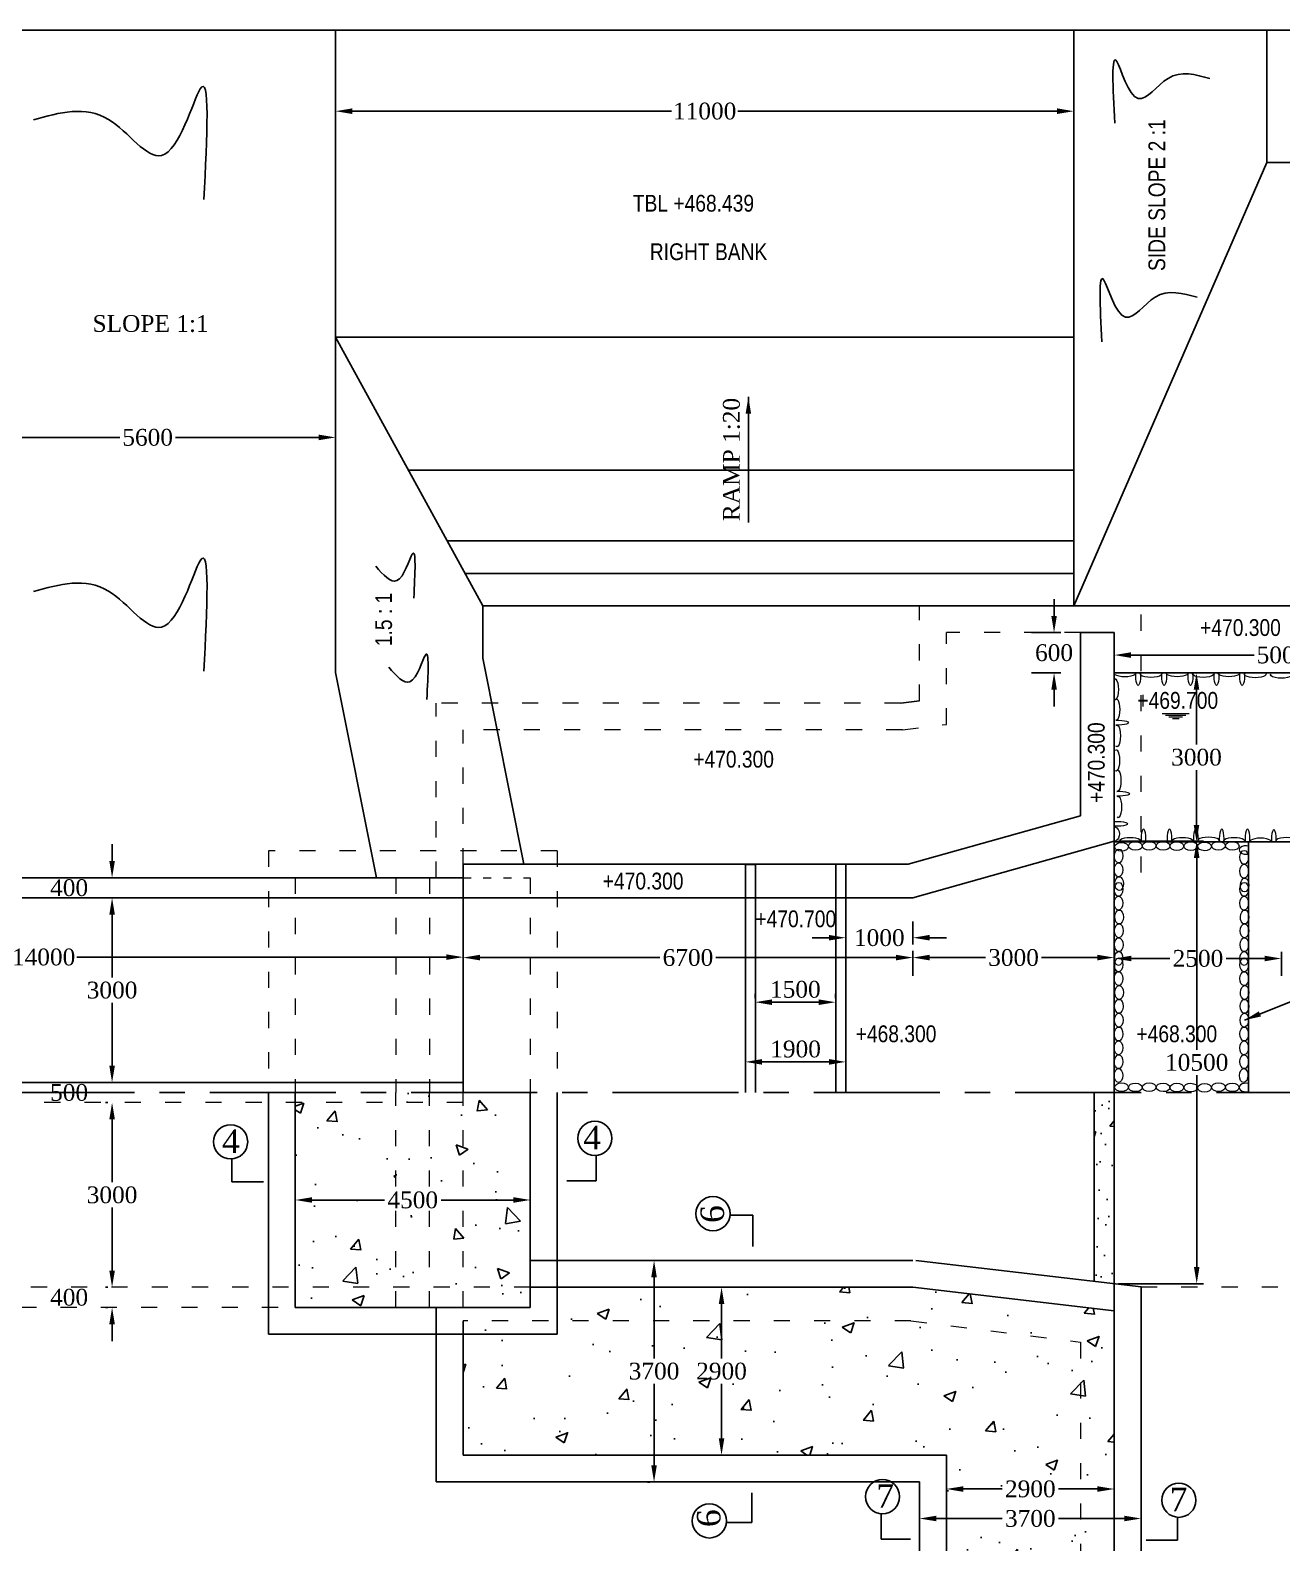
# Model space of a CAD drawing. Header units: millimetres. Extents: x 80 to 6605, y 46 to 2491.
# Drawn here: x 5943 to 6129.5, y 886 to 1111.2 of the extents above; entities that cross this region are included whole.
import ezdxf
from ezdxf.enums import TextEntityAlignment as Align

# ---------------------------------------------------------------- set-up
doc = ezdxf.new("R2010")
doc.units = ezdxf.units.MM
doc.linetypes.add('ACAD_ISO03W100', pattern=[30, 12, -18])
doc.linetypes.add('CENTER', pattern=[2, 1.25, -0.25, 0.25, -0.25])
doc.layers.add('TEXT_GENERAL', color=4, linetype='Continuous')
doc.styles.add('ARIAL NARROW', font='ARIALN.TTF')
doc.styles.get("Standard").update_dxf_attribs({"font": 'times.ttf', "height": 2.5})
doc.styles.add('TNR_2.5', font='times.ttf', dxfattribs={"height": 2.5})
doc.dimstyles.new('ISO-25', dxfattribs={"dimtxt": 2.5, "dimasz": 2.5, "dimexe": 1.25, "dimexo": 0.625, "dimtad": 1, "dimlfac": 25, "dimtxsty": 'Standard', "dimcen": 2.5, "dimadec": 0, "dimazin": 0, "dimtfac": 1, "dimtmove": 0, "dimatfit": 3, "dimfxl": 1, "dimarcsym": 0})
doc.dimstyles.get("Standard").update_dxf_attribs({"dimtxt": 0.18, "dimasz": 0.18, "dimexe": 0.18, "dimexo": 0.0625, "dimgap": 0.09, "dimtad": 0, "dimtih": 1, "dimtoh": 1, "dimdec": 4, "dimzin": 0, "dimdsep": 46, "dimtxsty": 'Standard', "dimcen": 0.09, "dimadec": 0, "dimazin": 0, "dimtfac": 1, "dimtdec": 4, "dimtofl": 0, "dimtmove": 0, "dimatfit": 3, "dimfxl": 1, "dimtolj": 1, "dimtzin": 0, "dimarcsym": 0})
doc.dimstyles.new('STYLE_ESH', dxfattribs={"dimtxt": 2.5, "dimasz": 2.5, "dimexe": 1, "dimexo": 0.625, "dimtad": 0, "dimtih": 1, "dimtoh": 1, "dimdec": 0, "dimlfac": 100, "dimzin": 9, "dimdsep": 46, "dimtxsty": 'TNR_2.5', "dimcen": 2.5, "dimadec": 0, "dimazin": 2, "dimtfac": 1, "dimtdec": 0, "dimtofl": 0, "dimtmove": 2, "dimatfit": 3, "dimfxl": 1, "dimarcsym": 0})
pattern_1 = [(50, (71.93, 75.315), (18.218467, -1.59391), [1.905, -20.955]), (355, (71.93, 75.315), (-3.52428, 19.105664), [1.524, -16.764]), (100.451, (73.448, 75.182), (14.69425, 17.51167), [1.619, -17.809]), (46.1842, (71.93, 80.395), (27.1079, -4.20423), [2.8575, -31.4325]), (96.6356, (74.189, 80.044), (23.74042, 24.74256), [2.4285, -26.7135]), (351.184, (71.93, 80.395), (23.74046, 24.74251), [2.286, -25.146]), (21, (74.47, 79.125), (15.161488, -10.226552), [1.905, -20.955]), (326, (74.47, 79.125), (6.1802, 18.418797), [1.524, -16.764]), (71.4514, (75.733, 78.272), (21.34165, 8.192286), [1.619, -17.809]), (37.5, (71.9297, 75.3146), (0.30886, 8.455504), [0, -16.5608, 0, -17.018, 0, -16.8275]), (7.5, (71.93, 75.315), (6.681966, 10.018057), [0, -9.7028, 0, -16.1798, 0, -6.4135]), (327.5, (66.2655, 75.3146), (13.5590595, -0.5728744), [0, -6.35, 0, -19.812, 0, -26.289]), (317.5, (63.725, 75.315), (14.812918, 2.54265), [0, -8.255, 0, -13.1572, 0, -18.669])]

# ---------------------------------------------------------------- blocks, each defined once
blk = doc.blocks.new('*D131')
at = {"color": 0, "lineweight": -2, "transparency": 16777216}
for p, q in [((5932.48, 1046.36), (5932.48, 1051.58)), ((5934.98, 1050.58), (5956.32, 1050.58)), ((5985.98, 1050.58), (5964.65, 1050.58)), ((5988.48, 1046.36), (5988.48, 1051.58))]:
    blk.add_line(p, q, dxfattribs=at)
at = {"color": 0, "transparency": 16777216}
for points in [[(5934.98, 1051), (5934.98, 1050.17), (5932.48, 1050.58)], [(5985.98, 1051), (5985.98, 1050.17), (5988.48, 1050.58)]]:
    blk.add_solid(points, dxfattribs=at)
at = {"layer": 'Defpoints', "color": 0, "transparency": 16777216}
for p in [(5988.48, 1050.58), (5932.48, 1045.73), (5988.48, 1045.73)]:
    blk.add_point(p, dxfattribs=at)
at = {"color": 0, "transparency": 16777216, "insert": (5960.48, 1050.58), "char_height": 2.5, "attachment_point": 5, "style": 'TNR_2.5'}
blk.add_mtext('5600', dxfattribs=at)
blk = doc.blocks.new('*D132')
at = {"color": 0, "lineweight": -2, "transparency": 16777216}
for p, q in [((5988.48, 1097.71), (5988.48, 1100.17)), ((6098.48, 1097.71), (6098.48, 1100.17)), ((5990.98, 1099.17), (6038.53, 1099.17)), ((6095.98, 1099.17), (6048.44, 1099.17))]:
    blk.add_line(p, q, dxfattribs=at)
at = {"color": 0, "transparency": 16777216}
for points in [[(5990.98, 1099.59), (5990.98, 1098.75), (5988.48, 1099.17)], [(6095.98, 1099.59), (6095.98, 1098.75), (6098.48, 1099.17)]]:
    blk.add_solid(points, dxfattribs=at)
at = {"layer": 'Defpoints', "color": 0, "transparency": 16777216}
for p in [(5988.48, 1097.09), (6098.48, 1099.17), (6098.48, 1097.09)]:
    blk.add_point(p, dxfattribs=at)
at = {"color": 0, "transparency": 16777216, "insert": (6043.48, 1099.17), "char_height": 2.5, "attachment_point": 5, "style": 'TNR_2.5'}
blk.add_mtext('11000', dxfattribs=at)
blk = doc.blocks.new('*D212')
at = {"color": 0, "lineweight": -2, "transparency": 16777216}
for p, q in [((5955.18, 987.51), (5955.18, 990.01)), ((5954.56, 985.01), (5954.18, 985.01)), ((5954.56, 982.01), (5954.18, 982.01)), ((5955.18, 979.51), (5955.18, 977.01))]:
    blk.add_line(p, q, dxfattribs=at)
at = {"color": 0, "transparency": 16777216}
for points in [[(5954.77, 987.51), (5955.6, 987.51), (5955.18, 985.01)], [(5954.77, 979.51), (5955.6, 979.51), (5955.18, 982.01)]]:
    blk.add_solid(points, dxfattribs=at)
at = {"layer": 'Defpoints', "color": 0, "transparency": 16777216}
for p in [(5955.18, 985.01), (5955.18, 982.01), (5955.18, 982.01)]:
    blk.add_point(p, dxfattribs=at)
at = {"color": 0, "transparency": 16777216, "insert": (5948.78, 983.51), "char_height": 2.5, "attachment_point": 5, "style": 'TNR_2.5'}
blk.add_mtext('400', dxfattribs=at)
blk = doc.blocks.new('*D215')
at = {"color": 0, "lineweight": -2, "transparency": 16777216}
for p, q in [((5954.56, 951.51), (5954.18, 951.51)), ((5955.18, 949.01), (5955.18, 939.66)), ((5955.18, 926.51), (5955.18, 935.87)), ((5954.56, 924.01), (5954.18, 924.01))]:
    blk.add_line(p, q, dxfattribs=at)
at = {"color": 0, "transparency": 16777216}
for points in [[(5954.77, 949.01), (5955.6, 949.01), (5955.18, 951.51)], [(5954.77, 926.51), (5955.6, 926.51), (5955.18, 924.01)]]:
    blk.add_solid(points, dxfattribs=at)
at = {"layer": 'Defpoints', "color": 0, "transparency": 16777216}
for p in [(5955.18, 951.51), (5955.18, 924.01), (5955.18, 924.01)]:
    blk.add_point(p, dxfattribs=at)
at = {"color": 0, "transparency": 16777216, "insert": (5955.18, 937.76), "char_height": 2.5, "attachment_point": 5, "style": 'TNR_2.5'}
blk.add_mtext('3000', dxfattribs=at)
blk = doc.blocks.new('*D214')
at = {"color": 0, "lineweight": -2, "transparency": 16777216}
for p, q in [((5955.18, 957.01), (5955.18, 959.51)), ((5954.56, 954.51), (5954.18, 954.51)), ((5954.56, 951.51), (5954.18, 951.51)), ((5955.18, 949.01), (5955.18, 946.51))]:
    blk.add_line(p, q, dxfattribs=at)
at = {"color": 0, "transparency": 16777216}
for points in [[(5954.77, 957.01), (5955.6, 957.01), (5955.18, 954.51)], [(5954.77, 949.01), (5955.6, 949.01), (5955.18, 951.51)]]:
    blk.add_solid(points, dxfattribs=at)
at = {"layer": 'Defpoints', "color": 0, "transparency": 16777216}
for p in [(5955.18, 954.51), (5955.18, 951.51), (5955.18, 951.51)]:
    blk.add_point(p, dxfattribs=at)
at = {"color": 0, "transparency": 16777216, "insert": (5948.78, 953.01), "char_height": 2.5, "attachment_point": 5, "style": 'TNR_2.5'}
blk.add_mtext('500', dxfattribs=at)
blk = doc.blocks.new('*D213')
at = {"color": 0, "lineweight": -2, "transparency": 16777216}
for p, q in [((5954.56, 982.01), (5954.18, 982.01)), ((5955.18, 979.51), (5955.18, 970.16)), ((5955.18, 957.01), (5955.18, 966.37)), ((5954.56, 954.51), (5954.18, 954.51))]:
    blk.add_line(p, q, dxfattribs=at)
at = {"color": 0, "transparency": 16777216}
for points in [[(5954.77, 979.51), (5955.6, 979.51), (5955.18, 982.01)], [(5954.77, 957.01), (5955.6, 957.01), (5955.18, 954.51)]]:
    blk.add_solid(points, dxfattribs=at)
at = {"layer": 'Defpoints', "color": 0, "transparency": 16777216}
for p in [(5955.18, 982.01), (5955.18, 954.51), (5955.18, 954.51)]:
    blk.add_point(p, dxfattribs=at)
at = {"color": 0, "transparency": 16777216, "insert": (5955.18, 968.26), "char_height": 2.5, "attachment_point": 5, "style": 'TNR_2.5'}
blk.add_mtext('3000', dxfattribs=at)
blk = doc.blocks.new('*D226')
at = {"color": 0, "lineweight": -2, "transparency": 16777216}
for p, q in [((5882.48, 968.97), (5882.48, 974.18)), ((5884.98, 973.18), (5940.03, 973.18)), ((6004.98, 973.18), (5949.94, 973.18)), ((6007.48, 968.97), (6007.48, 974.18))]:
    blk.add_line(p, q, dxfattribs=at)
at = {"color": 0, "transparency": 16777216}
for points in [[(5884.98, 973.6), (5884.98, 972.77), (5882.48, 973.18)], [(6004.98, 973.6), (6004.98, 972.77), (6007.48, 973.18)]]:
    blk.add_solid(points, dxfattribs=at)
at = {"layer": 'Defpoints', "color": 0, "transparency": 16777216}
for p in [(5882.48, 973.18), (5882.48, 968.35), (6007.48, 968.35)]:
    blk.add_point(p, dxfattribs=at)
at = {"color": 0, "transparency": 16777216, "insert": (5944.98, 973.18), "char_height": 2.5, "attachment_point": 5, "style": 'TNR_2.5'}
blk.add_mtext('14000', dxfattribs=at)
blk = doc.blocks.new('*D227')
at = {"color": 0, "lineweight": -2, "transparency": 16777216}
for p, q in [((6007.48, 965.47), (6007.48, 974.11)), ((6074.5, 970.42), (6074.5, 974.11)), ((6009.98, 973.11), (6036.82, 973.11)), ((6072, 973.11), (6045.16, 973.11))]:
    blk.add_line(p, q, dxfattribs=at)
at = {"color": 0, "transparency": 16777216}
for points in [[(6009.98, 973.53), (6009.98, 972.7), (6007.48, 973.11)], [(6072, 973.53), (6072, 972.7), (6074.5, 973.11)]]:
    blk.add_solid(points, dxfattribs=at)
at = {"layer": 'Defpoints', "color": 0, "transparency": 16777216}
for p in [(6074.5, 973.11), (6074.5, 969.79), (6007.48, 964.84)]:
    blk.add_point(p, dxfattribs=at)
at = {"color": 0, "transparency": 16777216, "insert": (6040.99, 973.11), "char_height": 2.5, "attachment_point": 5, "style": 'TNR_2.5'}
blk.add_mtext('6700', dxfattribs=at)
blk = doc.blocks.new('*D228')
at = {"color": 0, "lineweight": -2, "transparency": 16777216}
for p, q in [((5982.48, 934.59), (5982.48, 938.01)), ((6017.48, 934.59), (6017.48, 938.01)), ((5984.98, 937.01), (5995.76, 937.01)), ((6014.98, 937.01), (6004.21, 937.01))]:
    blk.add_line(p, q, dxfattribs=at)
at = {"color": 0, "transparency": 16777216}
for points in [[(5984.98, 937.43), (5984.98, 936.6), (5982.48, 937.01)], [(6014.98, 937.43), (6014.98, 936.6), (6017.48, 937.01)]]:
    blk.add_solid(points, dxfattribs=at)
at = {"layer": 'Defpoints', "color": 0, "transparency": 16777216}
for p in [(5982.48, 937.01), (5982.48, 933.96), (6017.48, 933.96)]:
    blk.add_point(p, dxfattribs=at)
at = {"color": 0, "transparency": 16777216, "insert": (5999.98, 937.01), "char_height": 2.5, "attachment_point": 5, "style": 'TNR_2.5'}
blk.add_mtext('4500', dxfattribs=at)
blk = doc.blocks.new('*D229')
at = {"color": 0, "lineweight": -2, "transparency": 16777216}
for p, q in [((6074.5, 970.42), (6074.5, 974.11)), ((6104.5, 970.42), (6104.5, 974.11)), ((6077, 973.11), (6085.33, 973.11)), ((6102, 973.11), (6093.68, 973.11))]:
    blk.add_line(p, q, dxfattribs=at)
at = {"color": 0, "transparency": 16777216}
for points in [[(6077, 973.53), (6077, 972.7), (6074.5, 973.11)], [(6102, 973.53), (6102, 972.7), (6104.5, 973.11)]]:
    blk.add_solid(points, dxfattribs=at)
at = {"layer": 'Defpoints', "color": 0, "transparency": 16777216}
for p in [(6104.5, 973.11), (6074.5, 969.79), (6104.5, 969.79)]:
    blk.add_point(p, dxfattribs=at)
at = {"color": 0, "transparency": 16777216, "insert": (6089.5, 973.11), "char_height": 2.5, "attachment_point": 5, "style": 'TNR_2.5'}
blk.add_mtext('3000', dxfattribs=at)
blk = doc.blocks.new('*D230')
at = {"color": 0, "lineweight": -2, "transparency": 16777216}
for p, q in [((6154.5, 1022.54), (6154.5, 1017.17)), ((6104.5, 1018.79), (6104.5, 1019.17)), ((6107, 1018.17), (6125.34, 1018.17)), ((6152, 1018.17), (6133.67, 1018.17))]:
    blk.add_line(p, q, dxfattribs=at)
at = {"color": 0, "transparency": 16777216}
for points in [[(6107, 1018.58), (6107, 1017.75), (6104.5, 1018.17)], [(6152, 1018.58), (6152, 1017.75), (6154.5, 1018.17)]]:
    blk.add_solid(points, dxfattribs=at)
at = {"layer": 'Defpoints', "color": 0, "transparency": 16777216}
for p in [(6154.5, 1023.17), (6104.5, 1018.17), (6154.5, 1018.17)]:
    blk.add_point(p, dxfattribs=at)
at = {"color": 0, "transparency": 16777216, "insert": (6129.5, 1018.17), "char_height": 2.5, "attachment_point": 5, "style": 'TNR_2.5'}
blk.add_mtext('5000', dxfattribs=at)
blk = doc.blocks.new('*D232')
at = {"color": 0, "lineweight": -2, "transparency": 16777216}
for p, q in [((6095.54, 1024.01), (6095.54, 1026.51)), ((6092.17, 1021.51), (6096.54, 1021.51)), ((6092.17, 1015.51), (6096.54, 1015.51)), ((6095.54, 1013.01), (6095.54, 1010.51))]:
    blk.add_line(p, q, dxfattribs=at)
at = {"color": 0, "transparency": 16777216}
for points in [[(6095.13, 1024.01), (6095.96, 1024.01), (6095.54, 1021.51)], [(6095.13, 1013.01), (6095.96, 1013.01), (6095.54, 1015.51)]]:
    blk.add_solid(points, dxfattribs=at)
at = {"layer": 'Defpoints', "color": 0, "transparency": 16777216}
for p in [(6091.54, 1021.51), (6095.54, 1021.51), (6091.54, 1015.51)]:
    blk.add_point(p, dxfattribs=at)
at = {"color": 0, "transparency": 16777216, "insert": (6095.54, 1018.51), "char_height": 2.5, "attachment_point": 5, "style": 'TNR_2.5'}
blk.add_mtext('600', dxfattribs=at)
blk = doc.blocks.new('*D233')
at = {"color": 0, "lineweight": -2, "transparency": 16777216}
for p, q in [((6104.55, 970.4), (6104.55, 973.98)), ((6129.41, 970.4), (6129.41, 973.98)), ((6107.05, 972.98), (6112.77, 972.98)), ((6126.91, 972.98), (6121.19, 972.98))]:
    blk.add_line(p, q, dxfattribs=at)
at = {"color": 0, "transparency": 16777216}
for points in [[(6107.05, 973.39), (6107.05, 972.56), (6104.55, 972.98)], [(6126.91, 973.39), (6126.91, 972.56), (6129.41, 972.98)]]:
    blk.add_solid(points, dxfattribs=at)
at = {"layer": 'Defpoints', "color": 0, "transparency": 16777216}
for p in [(6104.55, 972.98), (6104.55, 969.78), (6129.41, 969.78)]:
    blk.add_point(p, dxfattribs=at)
at = {"color": 0, "transparency": 16777216, "insert": (6116.98, 972.98), "char_height": 2.5, "attachment_point": 5, "style": 'TNR_2.5'}
blk.add_mtext('2500', dxfattribs=at)
blk = doc.blocks.new('*D234')
at = {"color": 0, "lineweight": -2, "transparency": 16777216}
for p, q in [((6045.37, 924.01), (6044.99, 924.01)), ((6045.99, 921.51), (6045.99, 913.41)), ((6045.99, 901.51), (6045.99, 909.61)), ((6045.37, 899.01), (6044.99, 899.01))]:
    blk.add_line(p, q, dxfattribs=at)
at = {"color": 0, "transparency": 16777216}
for points in [[(6045.58, 921.51), (6046.41, 921.51), (6045.99, 924.01)], [(6045.58, 901.51), (6046.41, 901.51), (6045.99, 899.01)]]:
    blk.add_solid(points, dxfattribs=at)
at = {"layer": 'Defpoints', "color": 0, "transparency": 16777216}
for p in [(6045.99, 924.01), (6045.99, 899.01), (6045.99, 899.01)]:
    blk.add_point(p, dxfattribs=at)
at = {"color": 0, "transparency": 16777216, "insert": (6045.99, 911.51), "char_height": 2.5, "attachment_point": 5, "style": 'TNR_2.5'}
blk.add_mtext('2900', dxfattribs=at)
blk = doc.blocks.new('*D235')
at = {"color": 0, "lineweight": -2, "transparency": 16777216}
for p, q in [((6035.31, 928.01), (6034.94, 928.01)), ((6035.94, 925.51), (6035.94, 913.41)), ((6035.94, 897.51), (6035.94, 909.61)), ((6035.31, 895.01), (6034.94, 895.01))]:
    blk.add_line(p, q, dxfattribs=at)
at = {"color": 0, "transparency": 16777216}
for points in [[(6035.52, 925.51), (6036.35, 925.51), (6035.94, 928.01)], [(6035.52, 897.51), (6036.35, 897.51), (6035.94, 895.01)]]:
    blk.add_solid(points, dxfattribs=at)
at = {"layer": 'Defpoints', "color": 0, "transparency": 16777216}
for p in [(6035.94, 928.01), (6035.94, 895.01), (6035.94, 895.01)]:
    blk.add_point(p, dxfattribs=at)
at = {"color": 0, "transparency": 16777216, "insert": (6035.94, 911.51), "char_height": 2.5, "attachment_point": 5, "style": 'TNR_2.5'}
blk.add_mtext('3700', dxfattribs=at)
blk = doc.blocks.new('*D236')
at = {"color": 0, "lineweight": -2, "transparency": 16777216}
for p, q in [((6079.5, 892.39), (6079.5, 894.97)), ((6104.5, 892.39), (6104.5, 894.97)), ((6082, 893.97), (6087.79, 893.97)), ((6102, 893.97), (6096.21, 893.97))]:
    blk.add_line(p, q, dxfattribs=at)
at = {"color": 0, "transparency": 16777216}
for points in [[(6082, 894.38), (6082, 893.55), (6079.5, 893.97)], [(6102, 894.38), (6102, 893.55), (6104.5, 893.97)]]:
    blk.add_solid(points, dxfattribs=at)
at = {"layer": 'Defpoints', "color": 0, "transparency": 16777216}
for p in [(6104.5, 893.97), (6079.5, 891.76), (6104.5, 891.76)]:
    blk.add_point(p, dxfattribs=at)
at = {"color": 0, "transparency": 16777216, "insert": (6092, 893.97), "char_height": 2.5, "attachment_point": 5, "style": 'TNR_2.5'}
blk.add_mtext('2900', dxfattribs=at)
blk = doc.blocks.new('*D237')
at = {"color": 0, "lineweight": -2, "transparency": 16777216}
for p, q in [((6075.5, 890.2), (6075.5, 890.57)), ((6108.5, 890.2), (6108.5, 890.57)), ((6078, 889.57), (6087.83, 889.57)), ((6106, 889.57), (6096.18, 889.57))]:
    blk.add_line(p, q, dxfattribs=at)
at = {"color": 0, "transparency": 16777216}
for points in [[(6078, 889.99), (6078, 889.16), (6075.5, 889.57)], [(6106, 889.99), (6106, 889.16), (6108.5, 889.57)]]:
    blk.add_solid(points, dxfattribs=at)
at = {"layer": 'Defpoints', "color": 0, "transparency": 16777216}
for p in [(6075.5, 889.57), (6108.5, 889.57), (6108.5, 889.57)]:
    blk.add_point(p, dxfattribs=at)
at = {"color": 0, "transparency": 16777216, "insert": (6092, 889.57), "char_height": 2.5, "attachment_point": 5, "style": 'TNR_2.5'}
blk.add_mtext('3700', dxfattribs=at)
blk = doc.blocks.new('*D240')
at = {"color": 0, "lineweight": -2, "ltscale": 6, "transparency": 16777216}
for p, q in [((6051.01, 967.09), (6051.01, 967.72)), ((6053.51, 966.47), (6060.47, 966.47)), ((6062.97, 967.09), (6062.97, 967.72))]:
    blk.add_line(p, q, dxfattribs=at)
at = {"color": 0, "ltscale": 6, "transparency": 16777216}
for points in [[(6053.51, 966.89), (6053.51, 966.05), (6051.01, 966.47)], [(6060.47, 966.89), (6060.47, 966.05), (6062.97, 966.47)]]:
    blk.add_solid(points, dxfattribs=at)
at = {"layer": 'Defpoints', "color": 0, "ltscale": 6, "transparency": 16777216}
for p in [(6051.01, 966.47), (6062.97, 966.47), (6062.97, 966.47)]:
    blk.add_point(p, dxfattribs=at)
at = {"color": 0, "ltscale": 6, "transparency": 16777216, "insert": (6056.99, 968.37), "char_height": 2.5, "attachment_point": 5}
blk.add_mtext('1500', dxfattribs=at)
blk = doc.blocks.new('*D239')
at = {"color": 0, "lineweight": -2, "ltscale": 6, "transparency": 16777216}
for p, q in [((6049.54, 954.7), (6049.54, 958.83)), ((6052.04, 957.58), (6062, 957.58)), ((6064.5, 954.7), (6064.5, 958.83))]:
    blk.add_line(p, q, dxfattribs=at)
at = {"color": 0, "ltscale": 6, "transparency": 16777216}
for points in [[(6052.04, 958), (6052.04, 957.16), (6049.54, 957.58)], [(6062, 958), (6062, 957.16), (6064.5, 957.58)]]:
    blk.add_solid(points, dxfattribs=at)
at = {"layer": 'Defpoints', "color": 0, "ltscale": 6, "transparency": 16777216}
for p in [(6064.5, 957.58), (6049.54, 954.08), (6064.5, 954.08)]:
    blk.add_point(p, dxfattribs=at)
at = {"color": 0, "ltscale": 6, "transparency": 16777216, "insert": (6057.02, 959.48), "char_height": 2.5, "attachment_point": 5}
blk.add_mtext('1900', dxfattribs=at)
blk = doc.blocks.new('*D241')
at = {"color": 0, "lineweight": -2, "transparency": 16777216}
for p, q in [((6064.5, 978.49), (6064.5, 975.07)), ((6074.5, 978.49), (6074.5, 975.07)), ((6062, 976.07), (6059.5, 976.07)), ((6077, 976.07), (6079.5, 976.07))]:
    blk.add_line(p, q, dxfattribs=at)
at = {"color": 0, "transparency": 16777216}
for points in [[(6062, 976.49), (6062, 975.66), (6064.5, 976.07)], [(6077, 976.49), (6077, 975.66), (6074.5, 976.07)]]:
    blk.add_solid(points, dxfattribs=at)
at = {"layer": 'Defpoints', "color": 0, "transparency": 16777216}
for p in [(6064.5, 979.11), (6074.5, 979.11), (6064.5, 976.07)]:
    blk.add_point(p, dxfattribs=at)
at = {"color": 0, "transparency": 16777216, "insert": (6069.5, 976.07), "char_height": 2.5, "attachment_point": 5, "style": 'TNR_2.5'}
blk.add_mtext('1000', dxfattribs=at)
blk = doc.blocks.new('*D245')
at = {"color": 0, "lineweight": -2, "transparency": 16777216}
for p, q in [((5955.18, 926.51), (5955.18, 929.01)), ((5954.56, 924.01), (5954.18, 924.01)), ((5954.56, 921.01), (5954.18, 921.01)), ((5955.18, 918.51), (5955.18, 916.01))]:
    blk.add_line(p, q, dxfattribs=at)
at = {"color": 0, "transparency": 16777216}
for points in [[(5954.77, 926.51), (5955.6, 926.51), (5955.18, 924.01)], [(5954.77, 918.51), (5955.6, 918.51), (5955.18, 921.01)]]:
    blk.add_solid(points, dxfattribs=at)
at = {"layer": 'Defpoints', "color": 0, "transparency": 16777216}
for p in [(5955.18, 924.01), (5955.18, 924.01), (5955.18, 921.01)]:
    blk.add_point(p, dxfattribs=at)
at = {"color": 0, "transparency": 16777216, "insert": (5948.78, 922.51), "char_height": 2.5, "attachment_point": 5, "style": 'TNR_2.5'}
blk.add_mtext('400', dxfattribs=at)

msp = doc.modelspace()

# ---------------------------------------------------------------- hatches: boundary and pattern name
h = msp.add_hatch()
h.set_pattern_fill('AR-CONC', color=0, scale=0.1, style=0)
h.set_pattern_definition(pattern_1)
h.paths.add_polyline_path([(5997.48459, 924.01216), (5997.48459, 951.51216), (5982.48459, 951.51216), (5982.48459, 924.01216)])
h.paths.add_polyline_path([(5997.48459, 921.01216), (5997.48459, 924.01216), (5982.48459, 924.01216), (5982.48459, 921.01216)])
h.paths.add_polyline_path([(5997.48459, 951.51216), (5997.48459, 953.01216), (5982.48459, 953.01216), (5982.48459, 951.51216)])
h.paths.add_polyline_path([(5995.80876, 938.90879), (6004.16042, 938.90879), (6004.16042, 935.11553), (5995.80876, 935.11553)], flags=9)
h = msp.add_hatch()
h.set_pattern_fill('AR-CONC', color=0, scale=0.1, style=0)
h.set_pattern_definition([(130, (11693.04, 75.315), (-18.218467, -1.59391), [1.905, -20.955]), (185, (11693.04, 75.315), (3.52428, 19.105664), [1.524, -16.764]), (79.549, (11691.521, 75.182), (-14.69425, 17.51167), [1.619, -17.809]), (133.8158, (11693.04, 80.395), (-27.1079, -4.20423), [2.8575, -31.4325]), (83.3644, (11690.78, 80.044), (-23.74042, 24.74256), [2.4285, -26.7135]), (188.816, (11693.04, 80.395), (-23.74046, 24.74251), [2.286, -25.146]), (159, (11690.5, 79.125), (-15.161488, -10.22655), [1.905, -20.955]), (214, (11690.5, 79.125), (-6.1802, 18.418797), [1.524, -16.764]), (108.5486, (11689.236, 78.272), (-21.34165, 8.192286), [1.619, -17.809]), (142.5, (11693.0395, 75.3146), (-0.30886, 8.455504), [0, -16.5608, 0, -17.018, 0, -16.8275]), (172.5, (11693.0395, 75.315), (-6.681966, 10.018057), [0, -9.7028, 0, -16.1798, 0, -6.4135]), (212.5, (11698.704, 75.3146), (-13.5590595, -0.572874), [0, -6.35, 0, -19.812, 0, -26.289]), (222.5, (11701.244, 75.315), (-14.812918, 2.54265), [0, -8.255, 0, -13.1572, 0, -18.669])])
h.paths.add_polyline_path([(6002.48459, 953.01216), (6007.48459, 953.01216), (6007.48459, 924.01216), (6002.48459, 924.01216)])
h.paths.add_polyline_path([(6017.48459, 924.01216), (6007.48459, 924.01216), (6007.48459, 953.01216), (6017.48459, 953.01216)])
h.paths.add_polyline_path([(6017.48459, 924.01216), (6017.48459, 921.01216), (6007.48459, 921.01216), (6007.48459, 924.01216)])
h.paths.add_polyline_path([(6007.48459, 924.01216), (6007.48459, 921.01216), (6002.48459, 921.01216), (6002.48459, 924.01216)])
h.paths.add_polyline_path([(6002.48459, 924.01216), (6002.48459, 921.01216), (5997.48459, 921.01216), (5997.48459, 924.01216), (5999.05823, 924.01216)])
h.paths.add_polyline_path([(5997.48459, 953.01216), (6002.48459, 953.01216), (6002.48459, 924.01216), (5999.05823, 924.01216), (5997.48459, 924.01216)])
h.paths.add_polyline_path([(6004.16042, 938.90879), (5995.80876, 938.90879), (5995.80876, 935.11553), (6004.16042, 935.11553)], flags=9)
h = msp.add_hatch()
h.set_pattern_fill('AR-CONC', color=0, scale=0.05, style=0)
h.set_pattern_definition([(50, (71.93, 75.3146), (9.109233, -0.796954), [0.9525, -10.4775]), (355, (71.93, 75.315), (-1.762141, 9.552832), [0.762, -8.382]), (100.451, (72.689, 75.248), (7.347125, 8.755834), [0.8095, -8.9045]), (46.1842, (71.93, 77.855), (13.553952, -2.102116), [1.42875, -15.71625]), (96.6356, (73.059, 77.68), (11.870212, 12.371278), [1.21425, -13.35675]), (351.184, (71.93, 77.855), (11.87023, 12.371256), [1.143, -12.573]), (21, (73.2, 77.2196), (7.580744, -5.113276), [0.9525, -10.4775]), (326, (73.2, 77.22), (3.090101, 9.209398), [0.762, -8.382]), (71.4514, (73.831, 76.7935), (10.670825, 4.096143), [0.8095, -8.9045]), (37.5, (71.9297, 75.3146), (0.1544302, 4.227752), [0, -8.2804, 0, -8.509, 0, -8.41375]), (7.5, (71.9297, 75.3146), (3.340983, 5.0090287), [0, -4.8514, 0, -8.0899, 0, -3.20675]), (327.5, (69.0976, 75.3146), (6.7795298, -0.2864372), [0, -3.175, 0, -9.906, 0, -13.1445]), (317.5, (67.8276, 75.3146), (7.406459, 1.2713246), [0, -4.1275, 0, -6.5786, 0, -9.3345])])
h.paths.add_polyline_path([(6104.50277, 953.01216), (6101.50277, 953.01216), (6101.50277, 924.88929), (6104.50277, 924.53929)])
h = msp.add_hatch()
h.set_pattern_fill('AR-CONC', color=0, scale=0.1, style=0)
h.set_pattern_definition(pattern_1)
h.paths.add_polyline_path([(6104.50277, 920.51216), (6074.50277, 924.01216), (6021.48459, 924.01216), (6021.48459, 919.01216), (6074.18922, 919.01216), (6099.50277, 915.8248), (6099.50277, 884.51216), (6104.50277, 884.51216)])
h.paths.add_polyline_path([(6099.50277, 915.8248), (6074.18922, 919.01216), (6021.48459, 919.01216), (6021.48459, 917.01216), (6007.48459, 917.01216), (6007.48459, 899.01216), (6079.50277, 899.01216), (6079.50277, 884.51216), (6099.50277, 884.51216)])
h.paths.add_polyline_path([(6021.48459, 919.01216), (6007.48459, 919.01216), (6007.48459, 917.01216), (6021.48459, 917.01216)], flags=17)

# ---------------------------------------------------------------- linework, layer by layer
at = {"color": 0}
for p, q in [((6193.51275, 1111.22261), (5885.26264, 1111.22261)), ((5988.48459, 1111.22261), (5988.48459, 1015.55725)), ((6098.48459, 1111.22261), (6098.48459, 1065.51216)), ((6127.26459, 1111.22261), (6127.26459, 1091.51216)), ((6098.48459, 1025.51216), (6127.26459, 1091.51216)), ((6193.51275, 1091.51216), (6127.26459, 1091.51216)), ((6098.48459, 1065.51216), (5988.48459, 1065.51216)), ((6010.39959, 1025.51216), (5988.48459, 1065.51216)), ((6098.48459, 1065.51216), (6098.48459, 1025.51216)), ((6098.48459, 1045.69299), (5999.34302, 1045.69299)), ((6098.48459, 1035.17669), (6005.10464, 1035.17669)), ((6098.48459, 1030.32301), (6007.76384, 1030.32301)), ((6010.39959, 1025.51216), (6010.39959, 1017.72727)), ((6099.50277, 1025.51216), (6010.39959, 1025.51216)), ((6193.51275, 1025.51216), (6099.50277, 1025.51216)), ((6099.50277, 994.23209), (6099.50277, 1021.51216)), ((6104.50277, 1021.51216), (6099.50277, 1021.51216)), ((6104.50277, 985.51216), (6104.50277, 1021.51216)), ((6010.39959, 1017.72727), (6016.54261, 987.01216)), ((5988.48459, 1015.55725), (5994.5936, 985.01216)), ((6193.51275, 1015.51216), (6104.50277, 1015.51216)), ((6072.68417, 1011.01216), (6075.50277, 1011.36707)), ((6073.8135, 987.01216), (6099.50277, 994.23209)), ((6074.50277, 982.01216), (6104.50277, 990.44362)), ((6193.51275, 990.37189), (6104.50277, 990.37189)), ((6124.53072, 990.37189), (6124.53072, 953.01216)), ((6007.48459, 982.01216), (6007.48459, 987.01216)), ((6007.48459, 987.01216), (6007.48459, 953.01216)), ((6073.8135, 987.01216), (6007.48459, 987.01216)), ((6064.50277, 987.01216), (6064.50277, 982.01216)), ((6007.48459, 985.01216), (5890.91094, 985.01216)), ((6104.50277, 985.51216), (6104.50277, 953.01216)), ((6104.50277, 985.51216), (6104.50277, 984.76216)), ((6074.50277, 982.01216), (5890.91094, 982.01216)), ((6007.48459, 954.51216), (5890.91094, 954.51216)), ((5978.48459, 917.01216), (5978.48459, 953.01216)), ((5982.48459, 921.01216), (5982.48459, 953.01216)), ((6017.48459, 921.01216), (6017.48459, 953.01216)), ((6021.48459, 917.01216), (6021.48459, 953.01216)), ((6101.50277, 924.88929), (6101.50277, 953.01216)), ((6104.50277, 920.51216), (6104.50277, 953.01216)), ((6027.33571, 943.66715), (6027.33571, 939.87254)), ((6027.33571, 939.87254), (6022.92526, 939.87254)), ((6074.50277, 928.01216), (6017.48459, 928.01216)), ((6074.96629, 927.98521), (6108.50277, 924.07263)), ((6074.50277, 924.01216), (6017.48459, 924.01216)), ((6074.50277, 924.01216), (6104.50277, 920.51216)), ((6108.50277, 924.07263), (6108.50277, 880.51216)), ((5982.48459, 921.01216), (6017.48459, 921.01216)), ((6003.48459, 921.01216), (6003.48459, 895.01216)), ((6104.50277, 920.51216), (6104.50277, 884.51216)), ((6021.48459, 917.01216), (5978.48459, 917.01216)), ((6007.48459, 919.01216), (6007.48459, 899.01216)), ((6079.50277, 899.01216), (6007.48459, 899.01216)), ((6079.50277, 899.01216), (6079.50277, 884.51216)), ((6075.50277, 895.01216), (6003.48459, 895.01216)), ((6075.50277, 895.01216), (6075.50277, 880.51216)), ((6050.51449, 888.99648), (6050.51449, 893.40693)), ((6069.75796, 890.28789), (6069.75796, 886.49328)), ((6046.71988, 888.99648), (6050.51449, 888.99648)), ((6069.75796, 886.49328), (6074.1684, 886.49328))]:
    msp.add_line(p, q, dxfattribs=at)
for p, q in [((6105.12777, 1015.51216), (6117.76279, 1015.51216)), ((6116.76279, 1013.01216), (6116.76279, 1004.83866)), ((6116.76279, 992.87189), (6116.76279, 1001.0454)), ((6105.12777, 990.44362), (6117.79433, 990.44362)), ((6105.12777, 990.37189), (6117.76279, 990.37189)), ((6116.79433, 987.94362), (6116.79433, 959.39169)), ((6116.79433, 927.03929), (6116.79433, 955.59122)), ((6105.12777, 924.53929), (6117.79433, 924.53929))]:
    msp.add_line(p, q)
at = {"color": 0, "ltscale": 6}
for p, q in [((6049.54241, 953.01216), (6049.54241, 987.01216)), ((6049.54241, 986.97341), (6051.04241, 986.97341)), ((6051.04241, 987.01216), (6051.04241, 953.01216)), ((6063.00277, 953.01216), (6063.00277, 987.01216)), ((6064.50277, 987.01216), (6064.50277, 953.01216))]:
    msp.add_line(p, q, dxfattribs=at)
at = {"color": 0, "linetype": 'CENTER', "ltscale": 15}
msp.add_line((6198.51275, 953.01216), (5896.55924, 953.01216), dxfattribs=at)
at = {"color": 0}
for centre in [(6027.11204, 946.20683), (5972.83585, 945.67722), (6044.70982, 934.96102), (6069.98162, 892.82757), (6114.138, 892.29796), (6044.1802, 889.22015)]:
    msp.add_circle(centre, 2.54951, dxfattribs=at)
at = {"color": 0, "lineweight": 5, "extrusion": (0, 0, -1)}
for centre, major_axis, ratio, start_param, end_param in [((6106.10112, 1015.45428), (-1.60801, 0), 0.328798741, 3.031898939, 6.392879022), ((6104.58878, 1013.05072), (0, 1.60801), 0.328798741, -0.284518735, 3.426111389), ((6108.0781, 1015.16007), (0, -1.5163), 0.238983774, 4.478047346, 8.088323268), ((6109.97394, 1015.36375), (1.60801, 0), 0.328798741, -0.284518735, 3.426111389), ((6111.94523, 1015.17637), (0, -1.5163), 0.238983774, 4.478047346, 8.088323268), ((6113.89297, 1015.47058), (-1.60801, 0), 0.328798741, 3.031898939, 6.392879022), ((6115.86995, 1015.17637), (0, -1.5163), 0.238983774, 4.478047346, 8.088323268), ((6117.76579, 1015.38005), (1.60801, 0), 0.328798741, -0.284518735, 3.426111389), ((6119.73617, 1015.17637), (0, -1.5163), 0.238983774, 4.478047346, 8.088323268), ((6121.5933, 1015.47058), (-1.60801, 0), 0.328798741, 3.031898939, 6.392879022), ((6123.57029, 1015.17637), (0, -1.5163), 0.238983774, 4.478047346, 8.088323268), ((6125.52162, 1015.3256), (-1.60801, 0), 0.328798741, 3.031898939, 6.392879022), ((6129.39444, 1015.23508), (1.60801, 0), 0.328798741, -0.284518735, 3.426111389), ((6104.79804, 1010.04633), (0, -1.60801), 0.328798741, 3.031898939, 6.392879022), ((6105.09225, 1008.0986), (1.5163, 0), 0.238983774, 4.478047346, 8.088323268), ((6104.90486, 1006.12731), (0, 1.60801), 0.328798741, -0.284518735, 3.426111389), ((6104.76097, 1002.4708), (0, 1.60801), 0.328798741, -0.284518735, 3.426111389), ((6104.97023, 999.46641), (0, -1.60801), 0.328798741, 3.031898939, 6.392879022), ((6105.26444, 997.51868), (1.5163, 0), 0.238983774, 4.478047346, 8.088323268), ((6105.07705, 995.54738), (0, 1.60801), 0.328798741, -0.284518735, 3.426111389), ((6104.96465, 993.02496), (1.5163, 0), 0.238983774, 4.478047346, 8.088323268), ((6104.03937, 991.52915), (0.88787, 0.88787), 1, -0.311346096, 1.829600794)]:
    msp.add_ellipse(centre, major_axis=major_axis, ratio=ratio, start_param=start_param, end_param=end_param, dxfattribs=at)
at = {"color": 0, "lineweight": 5}
for centre, major_axis, ratio, start_param, end_param in [((6108.8628, 990.73783), (0, 1.5163), 0.238983774, 4.478047346, 8.088323268), ((6112.72993, 990.72153), (0, 1.5163), 0.238983774, 4.478047346, 8.088323268), ((6116.65465, 990.72153), (0, 1.5163), 0.238983774, 4.478047346, 8.088323268), ((6120.52087, 990.72153), (0, 1.5163), 0.238983774, 4.478047346, 8.088323268), ((6124.35499, 990.72153), (0, 1.5163), 0.238983774, 4.478047346, 8.088323268), ((6128.29246, 990.66298), (0, 1.5163), 0.238983774, 4.478047346, 8.088323268), ((6106.88582, 990.44362), (-1.60801, 0), 0.328798741, 3.031898939, 6.392879022), ((6114.67766, 990.42733), (-1.60801, 0), 0.328798741, 3.031898939, 6.392879022), ((6118.55048, 990.51785), (1.60801, 0), 0.328798741, -0.284518735, 3.426111389), ((6122.378, 990.42733), (-1.60801, 0), 0.328798741, 3.031898939, 6.392879022), ((6126.31547, 990.36878), (-1.60801, 0), 0.328798741, 3.031898939, 6.392879022), ((6130.18829, 990.4593), (1.60801, 0), 0.328798741, -0.284518735, 3.426111389)]:
    msp.add_ellipse(centre, major_axis=major_axis, ratio=ratio, start_param=start_param, end_param=end_param, dxfattribs=at)
at = {"color": 0}
for points in [[(6118.77446, 1104.01732), (6112.5167, 1104.05236), (6108.09358, 1101.0459), (6104.87421, 1106.59134), (6104.5719, 1097.36239)], [(5943.48595, 1097.88045), (5954.66052, 1097.94303), (5962.55895, 1092.57435), (5968.30783, 1102.47691), (5968.84767, 1085.99665)], [(6116.86933, 1071.4494), (6110.61157, 1071.48444), (6106.18845, 1068.47798), (6102.96908, 1074.02342), (6102.66677, 1064.79447)], [(5943.48595, 1027.6299), (5954.66052, 1027.69248), (5962.55895, 1022.3238), (5968.30783, 1032.22636), (5968.84767, 1015.7461)], [(5994.45867, 1031.39845), (5997.61804, 1029.25098), (5999.91759, 1033.212), (6000.13353, 1026.6199)], [(5996.40949, 1016.34964), (5999.56886, 1014.20217), (6001.86841, 1018.16319), (6002.08435, 1011.57109)]]:
    msp.add_spline(points, degree=3, dxfattribs=at)
for points in [[(6116.34612, 1013.01216), (6117.17945, 1013.01216), (6116.76279, 1015.51216)], [(6116.34612, 992.87189), (6117.17945, 992.87189), (6116.76279, 990.37189)], [(6116.37767, 987.94362), (6117.211, 987.94362), (6116.79433, 990.44362)], [(6116.37767, 927.03929), (6117.211, 927.03929), (6116.79433, 924.53929)]]:
    msp.add_solid(points)
at = {"layer": 'TEXT_GENERAL', "color": 0, "linetype": 'ACAD_ISO03W100', "lineweight": 5, "ltscale": 0.2}
for p, q in [((6075.50277, 1011.36707), (6075.50277, 1025.51216)), ((6108.50277, 1025.51216), (6075.50277, 1025.51216)), ((6108.50277, 985.78962), (6108.50277, 1025.51216)), ((6079.50277, 1007.83914), (6079.50277, 1021.51216)), ((6099.50277, 1021.51216), (6079.50277, 1021.51216)), ((6072.68417, 1011.01216), (6003.48459, 1011.01216)), ((6003.48459, 985.01216), (6003.48459, 1011.01216)), ((6007.48459, 987.01216), (6007.48459, 1007.01216)), ((6072.93501, 1007.01216), (6007.48459, 1007.01216)), ((6072.93501, 1007.01216), (6079.50277, 1007.83914)), ((6021.48459, 989.01216), (5978.48459, 989.01216)), ((5978.48459, 989.01216), (5978.48459, 953.01216)), ((6021.48459, 989.01216), (6021.48459, 953.01216)), ((5982.48459, 985.01216), (5982.48459, 953.01216)), ((5997.48459, 985.01216), (5997.48459, 953.01216)), ((6002.48459, 985.01216), (6002.48459, 953.01216)), ((6017.48459, 985.01216), (6017.48459, 953.01216)), ((5997.48459, 921.01216), (5997.48459, 953.01216)), ((6002.48459, 921.01216), (6002.48459, 953.01216)), ((6007.48459, 921.01216), (6007.48459, 953.01216)), ((6007.48459, 951.51216), (5890.91094, 951.51216)), ((6010.17592, 951.51216), (6009.82378, 951.51216)), ((6017.48459, 924.01216), (5890.91094, 924.01216)), ((6108.50277, 924.07263), (6193.51275, 924.07263)), ((6015.91094, 921.01216), (5890.91094, 921.01216)), ((6074.18922, 919.01216), (6007.48459, 919.01216)), ((6074.18922, 919.01216), (6099.50277, 915.8248)), ((6099.50277, 915.8248), (6099.50277, 884.51216))]:
    msp.add_line(p, q, dxfattribs=at)
at = {"layer": 'TEXT_GENERAL', "color": 0, "lineweight": 5}
for p, q in [((6115.66546, 1009.43843), (6111.66546, 1009.43843)), ((6115.16546, 1009.18843), (6112.16546, 1009.18843)), ((6114.66546, 1008.93843), (6112.66546, 1008.93843)), ((6114.16546, 1008.68843), (6113.16546, 1008.68843))]:
    msp.add_line(p, q, dxfattribs=at)
at = {"layer": 'TEXT_GENERAL', "color": 0, "linetype": 'ACAD_ISO03W100', "lineweight": 5, "ltscale": 0.1}
msp.add_line((6007.48459, 985.01216), (6017.48459, 985.01216), dxfattribs=at)
at = {"layer": 'TEXT_GENERAL', "color": 0, "lineweight": 5}
for centre, major_axis in [((6105.16423, 988.25209), (-0.0119, -1.03121)), ((6105.59349, 989.60253), (-1.03121, 0.0119)), ((6107.6559, 989.73946), (-1.03121, 0.0119)), ((6109.71831, 989.76326), (-1.03121, 0.0119)), ((6111.78075, 989.74274), (-1.03121, 0.0119)), ((6113.84318, 989.72151), (-1.03121, 0.0119)), ((6115.90561, 989.69986), (-1.03121, 0.0119)), ((6117.96802, 989.67605), (-1.03121, 0.0119)), ((6120.03043, 989.76326), (-1.03121, 0.0119)), ((6122.09284, 989.73946), (-1.03121, 0.0119)), ((6123.8756, 988.04281), (-0.0119, -1.03121)), ((6105.14043, 986.18968), (-0.0119, -1.03121)), ((6123.85179, 985.9804), (-0.0119, -1.03121)), ((6105.22764, 984.12727), (-0.0119, -1.03121)), ((6123.939, 983.91799), (-0.0119, -1.03121)), ((6105.14043, 981.21912), (-0.0119, -1.03121)), ((6105.16423, 983.28153), (-0.0119, -1.03121)), ((6123.85179, 981.21912), (-0.0119, -1.03121)), ((6123.8756, 983.28153), (-0.0119, -1.03121)), ((6105.22764, 979.15671), (-0.0119, -1.03121)), ((6123.939, 979.15671), (-0.0119, -1.03121)), ((6105.20383, 977.0943), (-0.0119, -1.03121)), ((6123.9152, 977.0943), (-0.0119, -1.03121)), ((6105.18218, 975.03187), (-0.0119, -1.03121)), ((6123.89354, 975.03187), (-0.0119, -1.03121)), ((6105.16095, 972.96944), (-0.0119, -1.03121)), ((6123.87232, 972.96944), (-0.0119, -1.03121)), ((6105.14043, 969.98078), (-0.0119, -1.03121)), ((6105.16423, 972.04319), (-0.0119, -1.03121)), ((6123.85179, 969.98078), (-0.0119, -1.03121)), ((6123.8756, 972.04319), (-0.0119, -1.03121)), ((6105.22764, 967.91837), (-0.0119, -1.03121)), ((6123.939, 967.91837), (-0.0119, -1.03121)), ((6105.20383, 965.85596), (-0.0119, -1.03121)), ((6123.9152, 965.85596), (-0.0119, -1.03121)), ((6105.18218, 963.79353), (-0.0119, -1.03121)), ((6123.89354, 963.79353), (-0.0119, -1.03121)), ((6105.16095, 961.7311), (-0.0119, -1.03121)), ((6123.87232, 961.7311), (-0.0119, -1.03121)), ((6105.14043, 959.66867), (-0.0119, -1.03121)), ((6123.85179, 959.66867), (-0.0119, -1.03121)), ((6105.16423, 957.60626), (-0.0119, -1.03121)), ((6123.8756, 957.60626), (-0.0119, -1.03121)), ((6105.14043, 955.54385), (-0.0119, -1.03121)), ((6123.79432, 955.54385), (-0.0119, -1.03121)), ((6105.59349, 953.81002), (-1.03121, 0.0119)), ((6107.6559, 953.78621), (-1.03121, 0.0119)), ((6109.71831, 953.81002), (-1.03121, 0.0119)), ((6111.78075, 953.78949), (-1.03121, 0.0119)), ((6113.84318, 953.76827), (-1.03121, 0.0119)), ((6115.90561, 953.74661), (-1.03121, 0.0119)), ((6117.96802, 953.72281), (-1.03121, 0.0119)), ((6120.03043, 953.81002), (-1.03121, 0.0119)), ((6122.09284, 953.78621), (-1.03121, 0.0119))]:
    msp.add_ellipse(centre, major_axis=major_axis, ratio=0.621728248, dxfattribs=at)
for centre in [(6124.15527, 989.13666), (6124.15527, 953.76606)]:
    msp.add_ellipse(centre, major_axis=(-1.03121, 0.0119), ratio=0.621728248, start_param=4.346927361, end_param=8.233795806, dxfattribs=at)

# ---------------------------------------------------------------- texts
at = {"color": 0}
for s, insert, char_height, width, attachment_point in [('SLOPE 1:1', (5969.57522, 1068.80135), 2.5, 25, 3), ('4', (5974.2008, 947.53028), 3.5, 4.365, 3), ('4', (6028.03395, 948.05989), 3.5, 4.365, 3), ('7', (6069.05971, 894.68063), 3.5, 4.365, 1), ('7', (6112.77305, 894.15101), 3.5, 4.365, 1)]:
    msp.add_mtext(s, dxfattribs=dict(at, insert=insert, char_height=char_height, width=width, attachment_point=attachment_point))
at = {"color": 0, "rotation": 90}
for s, insert, char_height, width, attachment_point in [('RAMP 1:20', (6048.76186, 1038.11197), 2.5, 200, 7), ('6', (6042.85676, 933.59606), 3.5, 4.365, 1), ('6', (6042.32715, 888.29823), 3.5, 4.365, 1)]:
    msp.add_mtext(s, dxfattribs=dict(at, insert=insert, char_height=char_height, width=width, attachment_point=attachment_point))
at = {"char_height": 2.5, "attachment_point": 5, "style": 'TNR_2.5'}
for s, insert in [('3000', (6116.76279, 1002.94203)), ('10500', (6116.79433, 957.49146))]:
    msp.add_mtext(s, dxfattribs=dict(at, insert=insert))
at = {"layer": 'TEXT_GENERAL', "color": 0, "lineweight": 5, "style": 'ARIAL NARROW'}
msp.add_text('SIDE SLOPE 2 :1', height=2.5, rotation=90, dxfattribs=at).set_placement((6112.85137, 1097.96494), align=Align.BOTTOM_RIGHT)
for s, p in [('TBL +468.439', (6041.80519, 1085.45934)), ('RIGHT BANK', (6044.05663, 1078.23646)), ('+470.300', (6123.31866, 1022.26479)), ('+470.300', (6047.78973, 1002.66251)), ('+470.300', (6034.3049, 984.51227)), ('+468.300', (6071.99521, 961.76621)), ('+468.300', (6113.82731, 961.76621))]:
    msp.add_text(s, height=2.5, dxfattribs=at).set_placement(p, align=Align.MIDDLE)
for s, p in [('1.5 : 1', (5995.65533, 1023.47706)), ('+470.300', (6101.82573, 1002.13562))]:
    msp.add_text(s, height=2.5, rotation=90, dxfattribs=at).set_placement(p, align=Align.MIDDLE)
msp.add_text('+469.700', height=2.5, dxfattribs=at).set_placement((6107.96215, 1012.67119), align=Align.TOP_LEFT)
msp.add_text('+470.700', height=2.5, dxfattribs=at).set_placement((6051.0389, 977.63504))

# ---------------------------------------------------------------- dimensions: what is measured, and where the dimension line sits
at = {"color": 0}
for base, p1, p2, picture, middle in [((6098.48459, 1099.16905), (5988.48459, 1097.08925), (6098.48459, 1097.08925), '*D132', (6043.48459, 1099.16905)), ((6154.50277, 1018.16588), (6104.50277, 1018.16588), (6154.50277, 1023.16656), '*D230', (6129.50277, 1018.16588)), ((6064.50277, 976.07486), (6074.50277, 979.11312), (6064.50277, 979.11312), '*D241', (6069.50277, 976.07486)), ((6104.50277, 973.11316), (6074.50277, 969.79141), (6104.50277, 969.79141), '*D229', (6089.50277, 973.11316))]:
    dim = msp.add_linear_dim(base=base, p1=p1, p2=p2, dimstyle='STYLE_ESH', dxfattribs=at)
    dim.commit()
    dim.dimension.update_dxf_attribs({"geometry": picture, "text_midpoint": middle})
for base, p1, p2, angle, picture, middle in [((5988.48459, 1050.58217), (5932.48459, 1045.73193), (5988.48459, 1045.73193), 180, '*D131', (5960.48459, 1050.58217)), ((6095.54461, 1021.51216), (6091.54461, 1015.51216), (6091.54461, 1021.51216), 90, '*D232', (6095.54461, 1018.51216))]:
    dim = msp.add_linear_dim(base=base, p1=p1, p2=p2, angle=angle, dimstyle='STYLE_ESH', dxfattribs=at)
    dim.commit()
    dim.dimension.update_dxf_attribs({"geometry": picture, "text_midpoint": middle})
for base, p1, p2, angle, text, picture, middle in [((5955.18296, 982.01216), (5955.18296, 985.01216), (5955.18296, 982.01216), 90, '400', '*D212', (5948.78394, 983.51216)), ((5955.18296, 954.51216), (5955.18296, 982.01216), (5955.18296, 954.51216), 90, '3000', '*D213', (5955.18296, 968.26216)), ((5882.48459, 973.18275), (6007.48459, 968.3475), (5882.48459, 968.3475), 180, '14000', '*D226', (5944.98459, 973.18275)), ((6104.55387, 972.97506), (6129.40517, 969.77837), (6104.55387, 969.7781), 180, '2500', '*D233', (6116.97952, 972.97506)), ((5955.18296, 951.51216), (5955.18296, 954.51216), (5955.18296, 951.51216), 90, '500', '*D214', (5948.78394, 953.01216)), ((5955.18296, 924.01216), (5955.18296, 951.51216), (5955.18296, 924.01216), 90, '3000', '*D215', (5955.18296, 937.76216)), ((5982.48459, 937.01216), (6017.48459, 933.9613), (5982.48459, 933.9613), 180, '4500', '*D228', (5999.98459, 937.01216)), ((5955.18296, 924.01216), (5955.18296, 921.01216), (5955.18296, 924.01216), 270, '400', '*D245', (5948.78394, 922.51216)), ((6035.9375, 895.01216), (6035.9375, 928.01216), (6035.9375, 895.01216), 90, '3700', '*D235', (6035.9375, 911.51216)), ((6045.99368, 899.01216), (6045.99368, 924.01216), (6045.99368, 899.01216), 90, '2900', '*D234', (6045.99368, 911.51216))]:
    dim = msp.add_linear_dim(base=base, p1=p1, p2=p2, angle=angle, text=text, dimstyle='STYLE_ESH', dxfattribs=at)
    dim.commit()
    dim.dimension.update_dxf_attribs({"geometry": picture, "text_midpoint": middle})
for base, p1, p2, text, picture, middle in [((6074.50277, 973.11316), (6007.48459, 964.84467), (6074.50277, 969.79141), '6700', '*D227', (6040.99368, 973.11316)), ((6104.50277, 893.96816), (6079.50277, 891.76216), (6104.50277, 891.76216), '2900', '*D236', (6092.00277, 893.96816)), ((6108.50277, 889.57369), (6075.50277, 889.57369), (6108.50277, 889.57369), '3700', '*D237', (6092.00277, 889.57369))]:
    dim = msp.add_linear_dim(base=base, p1=p1, p2=p2, text=text, dimstyle='STYLE_ESH', dxfattribs=at)
    dim.commit()
    dim.dimension.update_dxf_attribs({"geometry": picture, "text_midpoint": middle})
at = {"color": 0, "ltscale": 6}
for base, p1, p2, text, picture, middle in [((6062.96656, 966.46899), (6051.00621, 966.46899), (6062.96656, 966.46899), '1500', '*D240', (6056.98639, 968.36562)), ((6064.50277, 957.57988), (6049.54241, 954.07691), (6064.50277, 954.07691), '1900', '*D239', (6057.02259, 959.48011))]:
    dim = msp.add_linear_dim(base=base, p1=p1, p2=p2, text=text, dimstyle='ISO-25', dxfattribs=at)
    dim.commit()
    dim.dimension.update_dxf_attribs({"geometry": picture, "text_midpoint": middle})

# ---------------------------------------------------------------- leaders
msp.add_leader([(6049.98988, 1056.6126), (6049.98988, 1037.91045)], dimstyle='ISO-25', override={"dimgap": 0.625, "dimtad": 0}, dxfattribs=at)
at = {"color": 0}
for points, dimstyle, override in [([(6123.89354, 963.79353), (6134.81607, 968.16123), (6138.67026, 968.16123)], 'STYLE_ESH', {"dimgap": 0.625, "dimtad": 0}), ([(5973.02332, 943.05326), (5973.02332, 939.71239), (5977.71845, 939.71239)], 'Standard', {"dimgap": 0.09, "dimtad": 0}), ([(6047.33378, 934.77355), (6050.67464, 934.77355), (6050.67464, 930.07842)], 'Standard', {"dimgap": 0.09, "dimtad": 0}), ([(6113.95054, 889.67399), (6113.95054, 886.33313), (6109.25541, 886.33313)], 'Standard', {"dimgap": 0.09, "dimtad": 0})]:
    msp.add_leader(points, dimstyle=dimstyle, override=override, dxfattribs=at)

doc.saveas('drawing.dxf')
